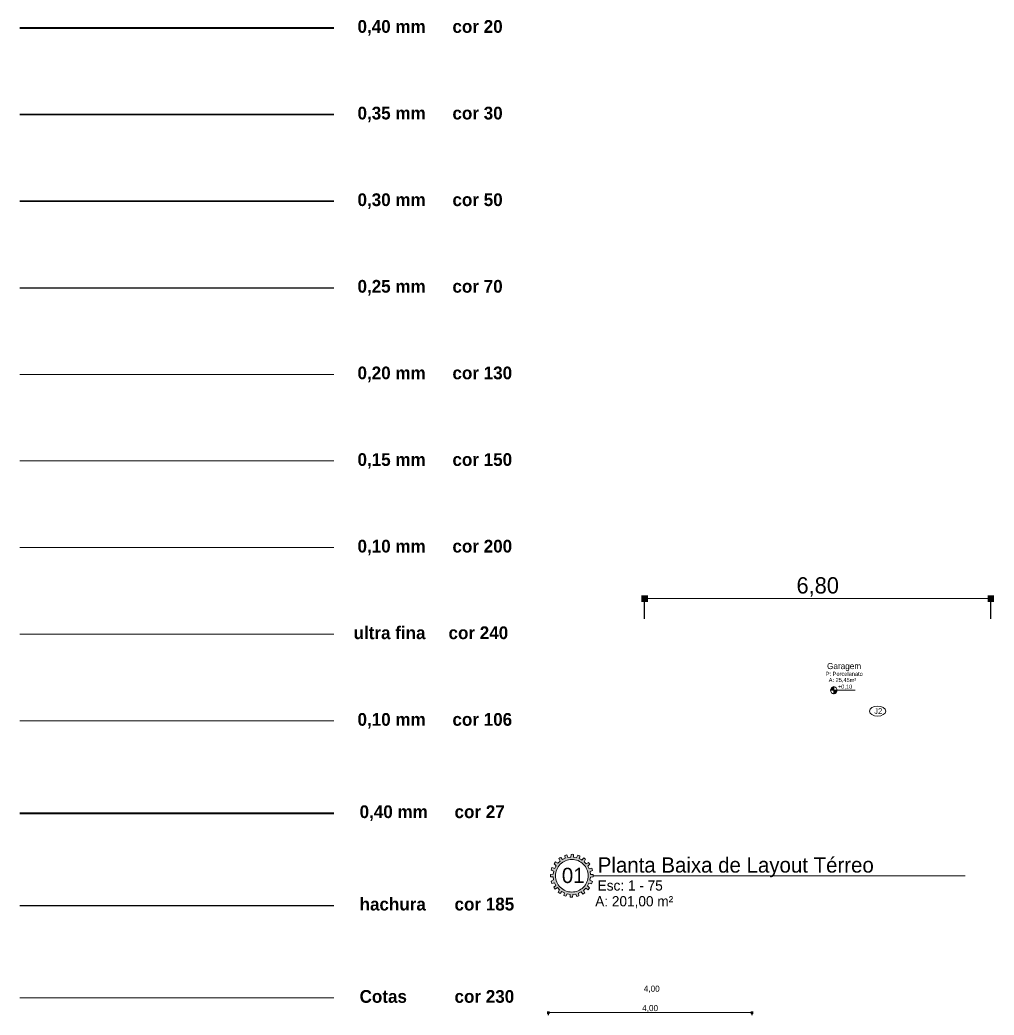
# Model space of a CAD drawing. Header units: millimetres. Extents: x 3006 to 6000, y 1661 to 3774.
# Drawn here: x 3846.67 to 3865.8, y 1808.52 to 1828.05 of the extents above; entities that cross this region are included whole.
import ezdxf

# ---------------------------------------------------------------- set-up
doc = ezdxf.new("R2010")
doc.units = ezdxf.units.MM
doc.header["$LTSCALE"] = 10
for name, color, linetype, lineweight in [('.10', 200, 'Continuous', 9), ('.10 ultra fina', 240, 'Continuous', 5), ('.15', 150, 'Continuous', 15), ('.20', 130, 'Continuous', 20), ('.25', 70, 'Continuous', 25), ('.30', 50, 'Continuous', 30), ('.35', 30, 'Continuous', 35), ('.40', 20, 'Continuous', 40), ('.40 Interno parede', 27, 'Continuous', 40), ('COTAS', 230, 'Continuous', 15)]:
    doc.layers.add(name, color=color, linetype=linetype, lineweight=lineweight)
doc.layers.add('.20 hachura', color=185, linetype='Continuous')
doc.layers.add('Escrita', color=34, linetype='Continuous')
doc.layers.add('Verde', color=7, linetype='Continuous', true_color=0x136734)
doc.styles.get("Standard").update_dxf_attribs({"font": 'arial.ttf'})
doc.styles.add('Texto Wilian', font='himalaya.ttf')
doc.dimstyles.new('Cota 1-200 Exter WMJ', dxfattribs={"dimtxt": 0.32, "dimasz": 0.13, "dimexe": 0.05, "dimexo": 0.3, "dimgap": 0.03, "dimtad": 1, "dimzin": 1, "dimtxsty": 'Texto Wilian', "dimblk": 'BOXFILLED', "dimcen": 0, "dimclrd": 230, "dimclre": 230, "dimclrt": 104, "dimazin": 0, "dimtfac": 1, "dimtix": 1, "dimtmove": 0, "dimatfit": 3, "dimfxl": 0.4, "dimfxlon": 1, "dimlwd": 20, "dimarcsym": 2})
doc.dimstyles.new('Cota 1-75 Exter WMJ', dxfattribs={"dimtxt": 0.12, "dimasz": 0.05, "dimexe": 0.05, "dimexo": 0.1, "dimgap": 0.002, "dimtad": 1, "dimzin": 1, "dimtxsty": 'Texto Wilian', "dimblk": 'BOXFILLED', "dimcen": 2.5, "dimclrd": 230, "dimclre": 230, "dimclrt": 104, "dimazin": 0, "dimtfac": 1, "dimtix": 1, "dimtmove": 0, "dimatfit": 3, "dimfxl": 0.3, "dimfxlon": 1, "dimlwd": 20, "dimarcsym": 1})
doc.dimstyles.new('Cota 1-75 Interna WMJ', dxfattribs={"dimtxt": 0.12, "dimasz": 0.01, "dimexe": 1.25, "dimexo": 0.625, "dimgap": 0.05, "dimtad": 1, "dimzin": 1, "dimtxsty": 'Texto Wilian', "dimcen": 0, "dimse1": 1, "dimse2": 1, "dimsd1": 1, "dimsd2": 1, "dimclrd": 106, "dimclrt": 104, "dimazin": 0, "dimtfac": 1, "dimtix": 1, "dimtmove": 0, "dimatfit": 3, "dimfxl": 1, "dimlwd": 35, "dimarcsym": 2})

# ---------------------------------------------------------------- blocks, each defined once
blk = doc.blocks.new('*D519')
at = {"layer": 'Defpoints', "color": 0, "ltscale": 0.005, "transparency": 16777216}
for p in [(3857.046, 1808.899), (3857.046, 1808.541), (3861.046, 1808.541)]:
    blk.add_point(p, dxfattribs=at)
at = {"layer": 'COTAS', "color": 104, "ltscale": 0.005, "transparency": 16777216, "insert": (3859.078, 1809.024), "char_height": 0.12, "attachment_point": 5, "style": 'Texto Wilian'}
blk.add_mtext('4,00', dxfattribs=at)
blk = doc.blocks.new('_BoxFilled')
at = {"color": 0, "linetype": 'ByBlock', "lineweight": -2}
blk.add_line((-0.5, 0), (-1, 0), dxfattribs=at)
at = {"color": 0, "linetype": 'ByBlock'}
blk.add_solid([(-0.5, 0.5), (0.5, 0.5), (-0.5, -0.5), (0.5, -0.5)], dxfattribs=at)
blk = doc.blocks.new('*D520')
at = {"layer": 'COTAS', "color": 230, "lineweight": -2, "ltscale": 0.005, "transparency": 16777216}
for p, q in [((3857.046, 1808.566), (3857.046, 1808.516)), ((3861.046, 1808.566), (3861.046, 1808.516))]:
    blk.add_line(p, q, dxfattribs=at)
at = {"layer": 'COTAS', "color": 230, "linetype": 'Continuous', "lineweight": 20, "ltscale": 0.005, "transparency": 16777216}
blk.add_line((3860.996, 1808.566), (3857.096, 1808.566), dxfattribs=at)
at = {"layer": 'Defpoints', "color": 0, "ltscale": 0.005, "transparency": 16777216}
for p in [(3857.046, 1808.641), (3857.046, 1808.566), (3861.046, 1808.641)]:
    blk.add_point(p, dxfattribs=at)
at = {"layer": 'COTAS', "color": 230, "lineweight": 20, "ltscale": 0.005, "transparency": 16777216, "xscale": 0.05, "yscale": 0.05, "zscale": 0.05, "rotation": 180}
blk.add_blockref('_BoxFilled', (3857.046, 1808.566), dxfattribs=at)
at = {"layer": 'COTAS', "color": 230, "lineweight": 20, "ltscale": 0.005, "transparency": 16777216, "xscale": 0.05, "yscale": 0.05, "zscale": 0.05}
blk.add_blockref('_BoxFilled', (3861.046, 1808.566), dxfattribs=at)
at = {"layer": 'COTAS', "color": 104, "ltscale": 0.005, "transparency": 16777216, "insert": (3859.046, 1808.643), "char_height": 0.12, "attachment_point": 5, "style": 'Texto Wilian'}
blk.add_mtext('4,00', dxfattribs=at)
blk = doc.blocks.new('engre')
at = {"lineweight": 9, "true_color": 0xf8d731}
h = blk.add_hatch(color=40, dxfattribs=at)
h.dxf.hatch_style = 1
h.paths.add_polyline_path([(-7.04, 11.22), (-6.72, 11.62, 0.027748), (-7.03, 11.93), (-7.41, 11.59), (-7.86, 11.9), (-7.68, 12.39, 0.025578), (-8.04, 12.57), (-8.31, 12.14), (-8.84, 12.3), (-8.81, 12.82, 0.028048), (-9.24, 12.88), (-9.35, 12.38, 0.048707), (-9.9, 12.38), (-9.96, 12.69), (-10.01, 12.88, 0.027998), (-10.44, 12.82), (-10.41, 12.3), (-10.94, 12.14), (-11.21, 12.57, 0.025552), (-11.56, 12.39), (-11.39, 11.9), (-11.84, 11.59), (-12.22, 11.93, 0.027714), (-12.53, 11.62), (-12.21, 11.22), (-12.54, 10.78), (-13, 10.99, 0.025459), (-13.19, 10.64), (-12.77, 10.32), (-12.95, 9.8), (-13.47, 9.83, 0.029707), (-13.54, 9.37), (-13.03, 9.24, 0.062015), (-13.03, 8.69), (-13.54, 8.56, 0.029702), (-13.47, 8.1), (-12.95, 8.13), (-12.77, 7.61), (-13.19, 7.29, 0.02548), (-13, 6.93), (-12.54, 7.15), (-12.21, 6.71), (-12.53, 6.31, 0.027731), (-12.21, 6), (-11.84, 6.34), (-11.39, 6.02), (-11.56, 5.54, 0.025576), (-11.2, 5.36), (-10.94, 5.79), (-10.41, 5.63), (-10.44, 5.11, 0.028053), (-10, 5.05), (-9.9, 5.55, 0.02781), (-9.34, 5.55), (-9.23, 5.05, 0.028071), (-8.8, 5.12), (-8.83, 5.63), (-8.3, 5.79), (-8.04, 5.36, 0.025676), (-7.68, 5.54), (-7.85, 6.02), (-7.4, 6.34), (-7.03, 6.01, 0.027843), (-6.72, 6.31), (-7.03, 6.71), (-6.7, 7.15), (-6.25, 6.94, 0.025669), (-6.06, 7.3), (-6.46, 7.61), (-6.29, 8.13), (-5.79, 8.1, 0.029889), (-5.71, 8.56), (-6.2, 8.69), (-6.2, 8.69), (-6.21, 8.69, 0.03653), (-6.21, 9.24), (-5.71, 9.37, 0.029777), (-5.79, 9.83), (-6.3, 9.8), (-6.47, 10.32), (-6.06, 10.64, 0.025531), (-6.25, 10.99), (-6.71, 10.78)])
h.paths.add_polyline_path([(-9.63, 11.96, -0.414214), (-6.63, 8.96, -0.414214), (-9.63, 5.97, -0.414214), (-12.62, 8.96, -0.414214)], flags=16)
at = {"color": 40, "lineweight": 9, "true_color": 0xf8d731}
blk.add_lwpolyline([(-9.24, 12.88, -0.028048), (-8.81, 12.82), (-8.84, 12.3), (-8.31, 12.14), (-8.04, 12.57, -0.025578), (-7.68, 12.39), (-7.86, 11.9), (-7.41, 11.59), (-7.03, 11.93, -0.027748), (-6.72, 11.62), (-7.04, 11.22), (-6.71, 10.78), (-6.25, 10.99, -0.025531), (-6.06, 10.64), (-6.47, 10.32), (-6.3, 9.8), (-5.79, 9.83, -0.029777), (-5.71, 9.37), (-6.21, 9.24, -0.03653), (-6.21, 8.69), (-6.2, 8.69), (-6.2, 8.69), (-5.71, 8.56, -0.029889), (-5.79, 8.1), (-6.29, 8.13), (-6.46, 7.61), (-6.06, 7.3, -0.025669), (-6.25, 6.94), (-6.7, 7.15), (-7.03, 6.71), (-6.72, 6.31, -0.027843), (-7.03, 6.01), (-7.4, 6.34), (-7.85, 6.02), (-7.68, 5.54, -0.025676), (-8.04, 5.36), (-8.3, 5.79), (-8.83, 5.63), (-8.8, 5.12, -0.028071), (-9.23, 5.05), (-9.34, 5.55), (-9.35, 5.55), (-9.35, 5.55, -0.027375), (-9.89, 5.55), (-9.89, 5.55), (-9.9, 5.55), (-10, 5.05, -0.028053), (-10.44, 5.11), (-10.41, 5.63), (-10.94, 5.79), (-11.2, 5.36, -0.025576), (-11.56, 5.54), (-11.39, 6.02), (-11.84, 6.34), (-12.21, 6, -0.027731), (-12.53, 6.31), (-12.21, 6.71), (-12.54, 7.15), (-13, 6.93, -0.02548), (-13.19, 7.29), (-12.77, 7.61), (-12.95, 8.13), (-13.47, 8.1, -0.029702), (-13.54, 8.56), (-13.03, 8.69), (-13.03, 8.69, -0.061415), (-13.03, 9.24), (-13.03, 9.24), (-13.54, 9.37, -0.029707), (-13.47, 9.83), (-12.95, 9.8), (-12.77, 10.32), (-13.19, 10.64, -0.025459), (-13, 10.99), (-12.54, 10.78), (-12.21, 11.22), (-12.53, 11.62, -0.027714), (-12.22, 11.93), (-11.84, 11.59), (-11.39, 11.9), (-11.56, 12.39, -0.025552), (-11.21, 12.57), (-10.94, 12.14), (-10.41, 12.3), (-10.44, 12.82, -0.027998), (-10.01, 12.88), (-9.96, 12.69), (-9.9, 12.38, -0.048707), (-9.35, 12.38)], format="xyb", dxfattribs=at)
blk.add_lwpolyline([(-9.35, 12.38), (-9.24, 12.88)], close=True, dxfattribs=at)
blk.add_lwpolyline([(-12.62, 8.96, 0.414214), (-9.63, 5.97, 0.414214), (-6.63, 8.96, 0.414214), (-9.63, 11.96, 0.414214)], format="xyb", close=True, dxfattribs=at)
blk = doc.blocks.new('*D609')
at = {"layer": 'COTAS', "color": 230, "lineweight": -2, "ltscale": 10, "transparency": 16777216}
for p, q in [((3858.939, 1816.292), (3858.939, 1816.742)), ((3865.734, 1816.292), (3865.734, 1816.742))]:
    blk.add_line(p, q, dxfattribs=at)
at = {"layer": 'COTAS', "color": 230, "linetype": 'Continuous', "lineweight": 20, "ltscale": 10, "transparency": 16777216}
blk.add_line((3859.069, 1816.692), (3865.604, 1816.692), dxfattribs=at)
at = {"layer": 'Defpoints', "color": 0, "ltscale": 10, "transparency": 16777216}
for p in [(3865.734, 1816.692), (3858.939, 1814.842), (3865.734, 1814.692)]:
    blk.add_point(p, dxfattribs=at)
at = {"layer": 'COTAS', "color": 230, "lineweight": 20, "ltscale": 10, "transparency": 16777216, "xscale": 0.13, "yscale": 0.13, "zscale": 0.13, "rotation": 180}
blk.add_blockref('_BoxFilled', (3858.939, 1816.692), dxfattribs=at)
at = {"layer": 'COTAS', "color": 230, "lineweight": 20, "ltscale": 10, "transparency": 16777216, "xscale": 0.13, "yscale": 0.13, "zscale": 0.13}
blk.add_blockref('_BoxFilled', (3865.734, 1816.692), dxfattribs=at)
at = {"layer": 'COTAS', "color": 104, "ltscale": 10, "transparency": 16777216, "insert": (3862.336, 1816.921), "char_height": 0.32, "attachment_point": 5, "style": 'Texto Wilian'}
blk.add_mtext('6,80', dxfattribs=at)

msp = doc.modelspace()

# ---------------------------------------------------------------- hatches: boundary and pattern name
at = {"layer": '.10', "lineweight": 9}
h = msp.add_hatch(color=200, dxfattribs=at)
h.paths.add_polyline_path([(3862.653, 1814.957, 0.414214), (3862.587, 1814.891), (3862.653, 1814.891)])
h.paths.add_polyline_path([(3862.719, 1814.891), (3862.653, 1814.891), (3862.653, 1814.825, 0.414214)])

# ---------------------------------------------------------------- linework, layer by layer
at = {"layer": '.10', "color": 200, "lineweight": 9}
for p, q in [((3846.675, 1817.692), (3852.839, 1817.692)), ((3862.653, 1814.97), (3862.653, 1814.813)), ((3863.068, 1814.891), (3862.599, 1814.891))]:
    msp.add_line(p, q, dxfattribs=at)
msp.add_circle((3862.653, 1814.891), 0.0657, dxfattribs=at)
at = {"layer": '.10 ultra fina', "color": 240, "lineweight": 5}
msp.add_line((3846.675, 1815.992), (3852.839, 1815.992), dxfattribs=at)
at = {"layer": '.15', "color": 150, "lineweight": 15}
msp.add_line((3846.675, 1819.392), (3852.839, 1819.392), dxfattribs=at)
at = {"layer": '.20', "color": 130, "lineweight": 20}
msp.add_line((3846.675, 1821.092), (3852.839, 1821.092), dxfattribs=at)
at = {"layer": '.20 hachura', "color": 185}
msp.add_line((3846.675, 1810.667), (3852.839, 1810.667), dxfattribs=at)
at = {"layer": '.25', "color": 70, "lineweight": 25}
msp.add_line((3846.675, 1822.792), (3852.839, 1822.792), dxfattribs=at)
at = {"layer": '.30', "color": 50, "lineweight": 30}
msp.add_line((3846.675, 1824.492), (3852.839, 1824.492), dxfattribs=at)
at = {"layer": '.35', "color": 30, "lineweight": 35}
msp.add_line((3846.675, 1826.192), (3852.839, 1826.192), dxfattribs=at)
at = {"layer": '.40', "color": 20, "lineweight": 40}
msp.add_line((3846.675, 1827.892), (3852.839, 1827.892), dxfattribs=at)
at = {"layer": '.40 Interno parede', "color": 27}
msp.add_line((3846.675, 1812.48), (3852.839, 1812.48), dxfattribs=at)
at = {"layer": 'COTAS', "color": 230}
msp.add_line((3846.675, 1808.855), (3852.839, 1808.855), dxfattribs=at)
at = {"layer": 'Verde', "color": 106, "lineweight": 9}
for p, q in [((3846.675, 1814.292), (3852.839, 1814.292)), ((3857.93, 1811.252), (3865.231, 1811.252))]:
    msp.add_line(p, q, dxfattribs=at)
msp.add_ellipse((3863.511, 1814.483), major_axis=(-0.159, 0), ratio=0.6144, dxfattribs=at)

# ---------------------------------------------------------------- block references
at = {"xscale": 0.1068119099427383, "yscale": 0.1068119099427383, "zscale": 0.1068119099427383, "rotation": 331.9457486303689}
msp.add_blockref('engre', (3857.966, 1809.923), dxfattribs=at)

# ---------------------------------------------------------------- texts
at = {"layer": 'Escrita', "char_height": 0.25, "attachment_point": 1}
for s, insert in [('{\\Fbold|c0;\\C116;\\c3434259;0,40 mm}', (3853.302, 1828.045)), ('{\\Fbold|c0;\\C116;\\c3434259;cor 20}', (3855.166, 1828.045)), ('{\\Fbold|c0;\\C116;\\c3434259;0,35 mm}', (3853.302, 1826.345)), ('{\\Fbold|c0;\\C116;\\c3434259;cor 30}', (3855.166, 1826.345)), ('{\\Fbold|c0;\\C116;\\c3434259;0,30 mm}', (3853.302, 1824.645)), ('{\\Fbold|c0;\\C116;\\c3434259;cor 50}', (3855.166, 1824.645)), ('{\\Fbold|c0;\\C116;\\c3434259;0,25 mm}', (3853.302, 1822.945)), ('{\\Fbold|c0;\\C116;\\c3434259;cor 70}', (3855.166, 1822.945)), ('{\\Fbold|c0;\\C116;\\c3434259;0,20 mm}', (3853.302, 1821.245)), ('{\\Fbold|c0;\\C116;\\c3434259;cor 130}', (3855.166, 1821.245)), ('{\\Fbold|c0;\\C116;\\c3434259;0,15 mm}', (3853.302, 1819.545)), ('{\\Fbold|c0;\\C116;\\c3434259;cor 150}', (3855.166, 1819.545)), ('{\\Fbold|c0;\\C116;\\c3434259;0,10 mm}', (3853.302, 1817.845)), ('{\\Fbold|c0;\\C116;\\c3434259;cor 200}', (3855.166, 1817.845)), ('{\\Fbold|c0;\\C116;\\c3434259;ultra fina}', (3853.225, 1816.145)), ('{\\Fbold|c0;\\C116;\\c3434259;cor 240}', (3855.089, 1816.145)), ('{\\Fbold|c0;\\C116;\\c3434259;0,10 mm}', (3853.302, 1814.445)), ('{\\Fbold|c0;\\C116;\\c3434259;cor 106}', (3855.166, 1814.445)), ('{\\Fbold|c0;\\C116;\\c3434259;0,40 mm}', (3853.343, 1812.633)), ('{\\Fbold|c0;\\C116;\\c3434259;cor 27}', (3855.207, 1812.633)), ('{\\Fbold|c0;\\C116;\\c3434259;hachura}', (3853.343, 1810.82)), ('{\\Fbold|c0;\\C116;\\c3434259;cor 185}', (3855.207, 1810.82)), ('{\\Fbold|c0;\\C116;\\c3434259;Cotas}', (3853.343, 1809.008)), ('{\\Fbold|c0;\\C116;\\c3434259;cor 230}', (3855.207, 1809.008))]:
    msp.add_mtext_dynamic_manual_height_columns(s, width=5.26656, gutter_width=1, heights=[0], dxfattribs=dict(at, insert=insert))
at = {"layer": 'Escrita', "attachment_point": 1, "style": 'Texto Wilian'}
for s, insert, char_height, width in [('{\\C34;Garagem}', (3862.519, 1815.427), 0.12, 2.91657), ('{\\C34;P: Porcelanato  }', (3862.495, 1815.254), 0.08, 2.91657), ('{\\C34;A: 25,45m²}', (3862.552, 1815.133), 0.08, 2.91657), ('{\\C34;+0,10}', (3862.733, 1815.003), 0.08, 2.91657), ('\\pi0.74555;{\\C34;J2}', (3862.7, 1814.54), 0.1116, 1.62744), ('{\\C50;Planta Baixa de Layout Térreo }', (3858.018, 1811.613), 0.3, 7.44131), ('{\\C50;01}', (3857.313, 1811.408), 0.3, 4.97807), ('{\\C50;Esc: 1 - 75}', (3858.016, 1811.16), 0.2, 3.14298), ('{\\C50;A: 201,00 m²}', (3857.968, 1810.851), 0.2, 3.14298)]:
    msp.add_mtext(s, dxfattribs=dict(at, insert=insert, char_height=char_height, width=width))

# ---------------------------------------------------------------- dimensions: what is measured, and where the dimension line sits
at = {"layer": 'COTAS', "ltscale": 10}
dim = msp.add_linear_dim(base=(3865.733547624, 1816.691675985), p1=(3858.938547624, 1814.841675985), p2=(3865.733547624, 1814.691675985), dimstyle='Cota 1-200 Exter WMJ', dxfattribs=at)
dim.commit()
dim.dimension.update_dxf_attribs({"geometry": '*D609', "text_midpoint": (3862.336047624, 1816.920944015)})
at = {"layer": 'COTAS', "ltscale": 0.005}
dim = msp.add_linear_dim(base=(3857.046, 1808.899), p1=(3861.046, 1808.541), p2=(3857.046, 1808.541), dimstyle='Cota 1-75 Interna WMJ', dxfattribs=at)
dim.commit()
dim.dimension.update_dxf_attribs({"geometry": '*D519', "text_midpoint": (3859.078, 1808.899), "dimtype": 160})
dim = msp.add_linear_dim(base=(3857.046, 1808.566), p1=(3861.046, 1808.641), p2=(3857.046, 1808.641), dimstyle='Cota 1-75 Exter WMJ', dxfattribs=at)
dim.commit()
dim.dimension.update_dxf_attribs({"geometry": '*D520', "text_midpoint": (3859.046, 1808.643)})

doc.saveas('drawing.dxf')
